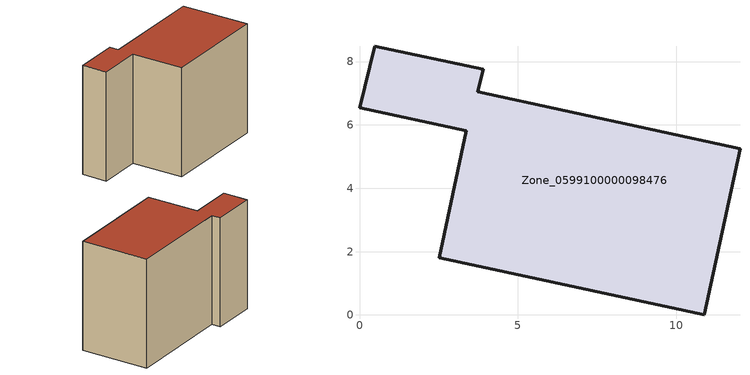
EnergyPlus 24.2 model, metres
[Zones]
Zone_0599100000098476
 floor ground (C_G): 0,6.54 0.48,8.49 3.9,7.76 3.74,7.04 12.01,5.25 10.88,0 2.51,1.8 3.37,5.82 z0
 wall outside (C_F): 3.74,7.04 3.9,7.76 0.48,8.49 0,6.54 3.37,5.82 2.51,1.8 10.88,0 12.01,5.25 3.74,7.04 z0:8.54
 roof outside (C_R): 10.88,0 12.01,5.25 3.74,7.04 3.9,7.76 0.48,8.49 0,6.54 3.37,5.82 2.51,1.8 z8.54
[BUILDING]
Pand.0599100000098476: North Axis=0; Terrain=City; Loads Convergence Tolerance Value=0.04; Temperature Convergence Tolerance Value=0.4; Solar Distribution=FullExterior; Maximum Number of Warmup Days=25; Minimum Number of Warmup Days=1
[Site:Location]
Rotterdam.The.Hague.AP_ZH_NLD Design_Conditions: Latitude=51.96; Longitude=4.45; Time Zone=1; Elevation=-4.5
[SITE:GROUNDTEMPERATURE:BUILDINGSURFACE]
18, 18, 18, 18, 18, 18, 18, 18, 18, 18, 18, 18
[MATERIAL] Thermal Absorptance=0.9; Solar Absorptance=0.7; Visible Absorptance=0.7
Name | Roughness | Thickness | Conductivity | Density | Specific Heat
G.TC.1975-1991 | MediumSmooth | 0.15 | 0.288461 | 540 | 1210
F.TC.1975-1991 | Rough | 0.3 | 0.230769 | 1920 | 840
R.TC.1975-1991 | MediumRough | 0.2 | 0.153846 | 1500 | 1000
[CONSTRUCTION]
C_G: G.TC.1975-1991
C_F: F.TC.1975-1991
C_R: R.TC.1975-1991
[ZONE]
Zone_0599100000098476: Type=1; Multiplier=1; Ceiling Height=Autocalculate; Volume=Autocalculate; Floor Area=autocalculate; Part of Total Floor Area=Yes
[ZONEINFILTRATION:DESIGNFLOWRATE]
Infil_Zone_0599100000098476: Zone or ZoneList or Space or SpaceList=Zone_0599100000098476; Schedule=AlwaysOn; Design Flow Rate Calculation Method=Flow/Area; Flow Rate per Floor Area=0.003; Constant Term Coefficient=1; Temperature Term Coefficient=0; Velocity Term Coefficient=0; Velocity Squared Term Coefficient=0
[HVACTEMPLATE:ZONE:IDEALLOADSAIRSYSTEM]
Zone_0599100000098476: Maximum Heating Supply Air Temperature=50; Minimum Cooling Supply Air Temperature=13; Maximum Heating Supply Air Humidity Ratio=0.0156; Minimum Cooling Supply Air Humidity Ratio=0.0077; Heating Limit=NoLimit; Cooling Limit=NoLimit; Dehumidification Control Type=ConstantSensibleHeatRatio; Cooling Sensible Heat Ratio=0.7; Dehumidification Setpoint=60; Humidification Control Type=None; Humidification Setpoint=30; Outdoor Air Method=None; Outdoor Air Flow Rate per Person=0.00944; Outdoor Air Flow Rate per Zone Floor Area=0; Outdoor Air Flow Rate per Zone=0; Demand Controlled Ventilation Type=None; Outdoor Air Economizer Type=NoEconomizer; Heat Recovery Type=None; Sensible Heat Recovery Effectiveness=0.7; Latent Heat Recovery Effectiveness=0.65
[ZONECONTROL:THERMOSTAT]
ThermostatControl_Zone_0599100000098476: Zone or ZoneList=Zone_0599100000098476; Control Type Schedule=DualSetpointControlType; Control 1=Thermostat_Zone_0599100000098476; Temperature Difference Between Cutout And Setpoint=0
[THERMOSTATSETPOINT:DUALSETPOINT]
Thermostat_Zone_0599100000098476: Heating Setpoint Temperature Schedule=HeatingSetpoint_Zone_0599100000098476; Cooling Setpoint Temperature Schedule=CoolingSetpoint_Zone_0599100000098476
[SCHEDULE:COMPACT]
HeatingSetpoint_Zone_0599100000098476: Through: 12/31, For: AllDays, Until: 24:00, 21
CoolingSetpoint_Zone_0599100000098476: Through: 12/31, For: AllDays, Until: 24:00, 24
DualSetpointControlType: Through: 12/31, For: AllDays, Until: 24:00, 4
AlwaysOn: Through: 12/31, For: AllDays, Until: 24:00, 1
